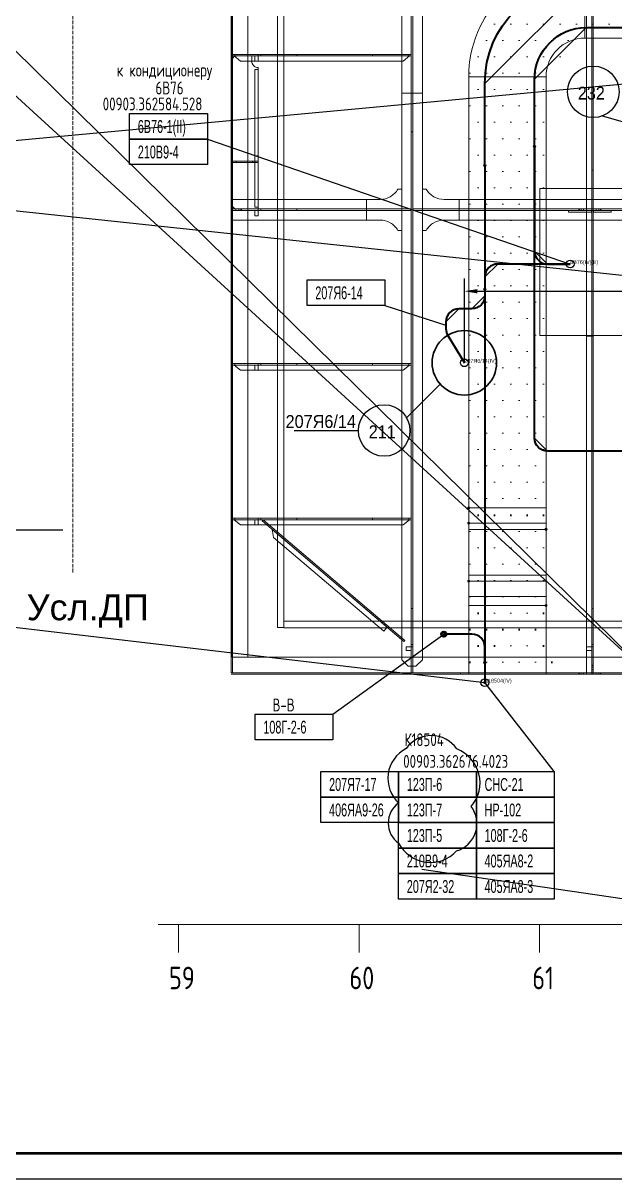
# Model space of a CAD drawing. Header units: millimetres. Extents: x -35117 to 70520, y -28859 to 27816.
# Drawn here: x -3988 to -1692, y -16166 to -11680 of the extents above; entities that cross this region are included whole.
import ezdxf

# ---------------------------------------------------------------- set-up
doc = ezdxf.new("R2010")
doc.units = ezdxf.units.MM
doc.linetypes.add('Dashed_dotted', pattern=[19.428571, 13.714286, -2.857143, 0, -2.857143])
for name, color, linetype in [('-1', 7, 'Continuous'), ('-1102', 7, 'Continuous'), ('-1109', 7, 'Continuous'), ('-1114', 7, 'Continuous'), ('-1513', 7, 'Continuous'), ('1', 7, 'Continuous'), ('CABLE', 6, 'Continuous'), ('DIMENSION', 1, 'Continuous'), ('EQUIPMENT', 7, 'Continuous'), ('FORM', 7, 'Continuous'), ('Kabeli', 7, 'Continuous'), ('KabeliError', 7, 'Continuous'), ('Выноски', 7, 'Continuous'), ('ПозицииОборудования', 7, 'Continuous'), ('ТРАССЫскрытые', 7, 'Continuous')]:
    doc.layers.add(name, color=color, linetype=linetype)
for name, color, linetype, lineweight in [('FORM1', 4, 'Continuous', 50), ('Hull', 1, 'Continuous', 40), ('Other', 3, 'Continuous', 60), ('ТРАССЫ', 7, 'Continuous', 40)]:
    doc.layers.add(name, color=color, linetype=linetype, lineweight=lineweight)
doc.styles.add('SIMPLEX', font='simplex.shx', dxfattribs={"width": 0.9, "height": 50})
doc.styles.get("Standard").update_dxf_attribs({"font": 'arial.ttf'})
doc.styles.add('Standard1', font='simplex.shx', dxfattribs={"height": 2.5})
doc.dimstyles.new('М_20 -1', dxfattribs={"dimscale": 0, "dimtxt": 50, "dimasz": 50, "dimexe": 50, "dimexo": 0, "dimgap": 25, "dimtad": 1, "dimdec": 0, "dimrnd": 5, "dimdsep": 46, "dimtxsty": 'SIMPLEX', "dimcen": 50, "dimclrd": 1, "dimclre": 1, "dimclrt": 3, "dimadec": 0, "dimazin": 0, "dimtfac": 1, "dimtdec": 0, "dimtmove": 0, "dimatfit": 3, "dimfxl": 1, "dimtolj": 1, "dimtzin": 0, "dimarcsym": 0})

# ---------------------------------------------------------------- blocks, each defined once
blk = doc.blocks.new('*D140')
at = {"layer": 'Defpoints', "color": 0, "linetype": 'Continuous'}
for p in [(-432.9, -12720.5), (-2275.9, -12998.2), (-432.9, -12998.2)]:
    blk.add_point(p, dxfattribs=at)
at = {"layer": 'DIMENSION', "color": 1, "linetype": 'Continuous', "lineweight": -2}
for p, q in [((-2275.9, -12998.2), (-2275.9, -12670.5)), ((-432.9, -12998.2), (-432.9, -12670.5)), ((-2225.9, -12720.5), (-482.9, -12720.5))]:
    blk.add_line(p, q, dxfattribs=at)
at = {"layer": 'DIMENSION', "color": 1, "linetype": 'Continuous'}
for points in [[(-2225.9, -12712.2), (-2225.9, -12728.9), (-2275.9, -12720.5)], [(-482.9, -12712.2), (-482.9, -12728.9), (-432.9, -12720.5)]]:
    blk.add_solid(points, dxfattribs=at)
at = {"layer": 'DIMENSION', "color": 3, "linetype": 'Continuous', "insert": (-1498.8, -12670.5), "char_height": 50, "attachment_point": 5, "style": 'SIMPLEX'}
blk.add_mtext('\\A1;1845', dxfattribs=at)

msp = doc.modelspace()

# ---------------------------------------------------------------- hatches: boundary and pattern name
at = {"layer": 'CABLE', "lineweight": 0}
h = msp.add_hatch(dxfattribs=at)
h.set_pattern_fill('DOTS', color=6, scale=40)
h.paths.add_polyline_path([(-1809.16, -11438.228), (-1809.16, -11738.228), (1190.84, -11738.228), (1190.84, -11438.228)])
edge = h.paths.add_edge_path()
edge.add_line((-2259.159, -11888.228), (-1959.16, -11888.228))
edge.add_arc((-1809.16, -11888.228), 150, 135.000086, 180.000063, ccw=False)
edge.add_arc((-1809.16, -11888.228), 150, 89.999937, 134.999914, ccw=False)
edge.add_line((-1809.16, -11738.228), (-1809.16, -11438.228))
edge.add_arc((-1809.16, -11888.227), 449.999, 90.000073, 135.000109)
edge.add_arc((-1809.161, -11888.228), 449.999, 134.999995, 180.000057)
h.paths.add_polyline_path([(-2259.159, -11888.228), (-2259.159, -14201.247), (-1959.16, -14201.247), (-1959.16, -11888.228)])
at = {"layer": 'ТРАССЫ'}
h = msp.add_hatch(dxfattribs=at)
h.set_pattern_fill('DOTS', color=6, scale=40)
h.paths.add_polyline_path([(-1959.16, -13644.596), (-1959.16, -13561.748), (-2259.16, -13561.748), (-2259.16, -13644.596)])
h.paths.add_polyline_path([(-1959.16, -14201.247), (-1959.16, -13846.092), (-1959.16, -14201.247), (-2259.159, -14201.247), (-2259.159, -13846.092), (-2259.159, -14201.247)])
h.paths.add_polyline_path([(-2259.159, -13349.214), (-2259.16, -13644.596)])
edge = h.paths.add_edge_path()
edge.add_line((-1959.16, -14201.247), (-2259.159, -14201.247))
edge.add_line((-2259.159, -14201.247), (-1959.16, -14201.247))
edge.add_line((-1959.16, -14201.247), (-1959.16, -13939.978))
edge.add_line((-2259.159, -14207.247), (-2259.159, -13939.978))
edge.add_line((-1831.934, -14201.247), (-2290.934, -14201.247))

# ---------------------------------------------------------------- linework, layer by layer
at = {"layer": '-1', "color": 1, "linetype": 'Dashed_dotted', "lineweight": 0}
msp.add_line((-3794.496, -13812.587), (-3794.496, -10985.851), dxfattribs=at)
at = {"layer": '-1', "color": 1, "lineweight": 0}
for p, q in [((-3464.463, -15178.045), (3102.933, -15178.045)), ((-3384.354, -15178.045), (-3384.354, -15287.42)), ((-2684.354, -15178.045), (-2684.354, -15287.42)), ((-1984.354, -15178.045), (-1984.354, -15287.42))]:
    msp.add_line(p, q, dxfattribs=at)
at = {"layer": '-1102', "color": 3, "lineweight": 0}
for p, q in [((-3180.934, -13148.247), (-3175.933, -13148.247)), ((-2290.934, -14201.247), (-2290.934, -14207.247))]:
    msp.add_line(p, q, dxfattribs=at)
at = {"layer": '-1109', "color": 1, "lineweight": 0}
for p, q in [((-1781.934, -14171.247), (-1775.933, -14171.247)), ((-1775.933, -14171.247), (-1781.934, -14171.247)), ((-1781.934, -14171.247), (-1781.934, -14173.531)), ((-1775.933, -14173.531), (-1775.933, -14171.247))]:
    msp.add_line(p, q, dxfattribs=at)
at = {"layer": '-1114', "color": 4, "lineweight": 0}
for p, q in [((-2925.933, -13001.247), (-3065.934, -13001.247)), ((-3065.934, -13007.247), (-2925.933, -13007.247)), ((-2925.933, -13007.247), (-2925.933, -13001.247)), ((-2631.934, -13007.247), (-2631.934, -13001.247)), ((-2631.934, -13001.247), (-2491.934, -13001.247)), ((-2491.934, -13007.247), (-2631.934, -13007.247)), ((-2491.934, -13001.247), (-2491.934, -13007.247)), ((-2491.934, -13001.247), (-2481.934, -13001.247)), ((-2481.934, -13007.247), (-2491.934, -13007.247)), ((-2481.934, -13001.247), (-2481.934, -13007.247)), ((-2475.933, -14207.247), (-2481.934, -14207.247)), ((-3374.353, -15178.045), (-3384.353, -15178.045)), ((-3234.353, -15178.045), (-3374.353, -15178.045))]:
    msp.add_line(p, q, dxfattribs=at)
at = {"layer": '-1513', "color": 34, "lineweight": 0}
for p, q in [((2359.32, -14141.247), (-3176.02, -14141.247)), ((-3176.02, -14141.247), (2359.32, -14141.247))]:
    msp.add_line(p, q, dxfattribs=at)
msp.add_lwpolyline([(-3116.136, -10507.547), (-3116.136, -14141.31), (-3176.136, -14141.31)], dxfattribs=at)
at = {"color": 3}
msp.add_line((-4739.773, -13646.593), (-3833.07, -13646.593), dxfattribs=at)
msp.add_lwpolyline([(-2531.184, -14862.294, 0.52056705), (-2306.108, -14892.821, 0.52056705), (-2249.684, -14719.75, 0.52056705), (-2304.995, -14496.904, 0.52056705), (-2502.192, -14495.561, 0.52056705), (-2531.024, -14707.009, 0.52056705)], format="xyb", close=True)
msp.add_lwpolyline([(-2441.487, -14963.295), (5765.419, -16165.54)])
at = {"layer": '1', "color": 3, "lineweight": 0}
msp.add_lwpolyline([(-1983.542, -12892.294), (-1983.542, -12322.295), (-1413.542, -12322.295), (-1413.542, -12892.294), (-1983.542, -12892.294)], dxfattribs=at)
at = {"layer": 'CABLE', "color": 6, "lineweight": 0}
for p, q in [((-2259.159, -11888.228), (-2259.159, -13561.748)), ((-2259.159, -11888.228), (-2259.159, -13561.748)), ((-2259.159, -13644.596), (-2259.159, -13620.925)), ((-1959.16, -13644.596), (-1959.16, -13846.092)), ((-1959.16, -13822.421), (-2259.159, -13822.421)), ((-2259.159, -13822.421), (-2259.159, -13846.092)), ((-1959.16, -13846.092), (-2259.159, -13846.092)), ((-2259.159, -13846.092), (-2259.159, -13905.269)), ((-1959.16, -13846.092), (-2259.159, -13846.092)), ((-1959.16, -13846.092), (-1959.16, -13822.421)), ((-1959.16, -13905.269), (-1959.16, -13846.092)), ((-2259.159, -13905.269), (-2259.159, -13939.978)), ((-2259.159, -13939.978), (-2259.159, -13905.269)), ((-2259.159, -13905.269), (-1959.16, -13905.269)), ((-2259.159, -13939.978), (-2259.159, -14207.247)), ((-2259.159, -14207.247), (-2259.159, -13939.978)), ((-1959.16, -13939.978), (-2259.159, -13939.978))]:
    msp.add_line(p, q, dxfattribs=at)
msp.add_lwpolyline([(-2259.159, -11888.228), (-1959.16, -11888.228, -0.19891226), (-1915.226, -11782.162, -0.19891226), (-1809.16, -11738.228), (-1809.16, -11438.228, 0.19891253), (-2127.358, -11570.03, 0.19891265), (-2259.159, -11888.228, 0.19891265)], format="xyb", dxfattribs=at)
for points in [[(-1809.16, -11438.228), (-1809.16, -11738.228), (1190.84, -11738.228), (1190.84, -11438.228), (-1809.16, -11438.228)], [(-2259.159, -13561.748), (-1959.16, -13561.748), (-1959.16, -11888.228), (-2259.159, -11888.228)], [(-1959.16, -13644.596), (-1959.16, -13561.748), (-2259.16, -13561.748), (-2259.16, -13644.596), (-1959.16, -13644.596)], [(-2259.159, -13620.925), (-2259.159, -13822.421), (-2259.159, -13846.092)], [(-1959.16, -13644.596), (-1959.16, -13620.925), (-2259.159, -13620.925)], [(-2259.159, -13846.092), (-2259.159, -13644.596), (-1959.16, -13644.596)], [(-2259.159, -13905.269), (-1959.16, -13905.269), (-1959.16, -13939.978)], [(-2259.159, -13939.978), (-1959.16, -13939.978), (-1959.16, -14207.246)]]:
    msp.add_lwpolyline(points, dxfattribs=at)
for centre in [(-2259.159, -13561.748), (-2259.159, -13620.925), (-2259.159, -13620.925), (-2259.159, -13620.925), (-2259.159, -13620.925), (-1959.16, -13644.596), (-1959.16, -13644.596), (-1959.16, -13644.596), (-1959.16, -13644.596), (-1959.16, -13644.596), (-1959.16, -13644.596), (-1959.16, -13644.596), (-1959.16, -13644.596), (-1959.16, -13644.596), (-1959.16, -13644.596), (-1959.16, -13644.596), (-2259.159, -13846.092), (-2259.159, -13846.092), (-1959.16, -13939.978)]:
    msp.add_circle(centre, 4, dxfattribs=at)
at = {"layer": 'CABLE', "color": 6, "linetype": 'Continuous', "lineweight": 50}
msp.add_circle((-2355.796, -14051.247), 8.849, dxfattribs=at)
at = {"layer": 'EQUIPMENT', "color": 2, "linetype": 'Continuous', "lineweight": 35}
msp.add_circle((-2275.933, -12998.247), 125, dxfattribs=at)
at = {"layer": 'FORM', "color": 7}
msp.add_lwpolyline([(-13163.591, -16165.54), (3636.409, -16165.54), (3636.409, -4285.54), (-13163.591, -4285.54)], close=True, dxfattribs=at)
at = {"layer": 'FORM1'}
msp.add_line((-12763.591, -16065.54), (3536.409, -16065.54), dxfattribs=at)
at = {"layer": 'Hull', "color": 86, "linetype": 'Continuous', "lineweight": 20}
for p, q in [((-3176.136, -10507.547), (-3176.136, -14141.31)), ((-3176.136, -14141.31), (-3176.136, -10507.547)), ((-3180.934, -11578.247), (-3180.934, -12334.247)), ((-3175.933, -12334.247), (-3175.933, -11578.247)), ((-3175.933, -11807.247), (-3175.933, -11801.247)), ((-3175.933, -11801.247), (-3165.934, -11801.247)), ((-3165.934, -11807.247), (-3175.933, -11807.247)), ((-3165.934, -11807.247), (-3165.934, -11801.247)), ((-3165.934, -11801.247), (-3075.933, -11801.247)), ((-3075.933, -11807.247), (-3165.934, -11807.247)), ((-3075.933, -11801.247), (-3075.933, -11807.247)), ((-3075.933, -11801.247), (-3075.933, -11807.247)), ((-3065.934, -11801.247), (-3075.933, -11801.247)), ((-3075.933, -11807.247), (-3065.934, -11807.247)), ((-3065.934, -11801.247), (-3065.934, -11807.247)), ((-2925.933, -11801.247), (-3065.934, -11801.247)), ((-3065.934, -11807.247), (-2925.933, -11807.247)), ((-2925.933, -11807.247), (-2925.933, -11801.247)), ((-2631.934, -11807.247), (-2631.934, -11801.247)), ((-2631.934, -11801.247), (-2491.934, -11801.247)), ((-2491.934, -11807.247), (-2631.934, -11807.247)), ((-2491.934, -11801.247), (-2491.934, -11807.247)), ((-2491.934, -11801.247), (-2481.934, -11801.247)), ((-2481.934, -11807.247), (-2491.934, -11807.247)), ((-2481.934, -11801.247), (-2481.934, -11807.247)), ((-3175.933, -12221.247), (-3175.933, -12215.247)), ((-3175.933, -12215.247), (-3160.933, -12215.247)), ((-3160.933, -12221.247), (-3175.933, -12221.247)), ((-3160.933, -12215.247), (-3160.933, -12221.247)), ((-3160.933, -12215.247), (-3098.254, -12215.247)), ((-3098.254, -12221.247), (-3160.933, -12221.247)), ((-3098.254, -12215.247), (-3098.254, -12221.247)), ((-3098.254, -12215.247), (-3075.933, -12215.247)), ((-3075.933, -12221.247), (-3098.254, -12221.247)), ((-3075.933, -12215.247), (-3075.933, -12221.247)), ((-3180.934, -12334.247), (-3175.933, -12334.247)), ((-3175.933, -12334.247), (-3180.934, -12334.247)), ((-3175.933, -12336.53), (-3175.933, -12334.247)), ((-3180.934, -12336.53), (-3175.933, -12336.53)), ((-3180.934, -12343.034), (-3175.933, -12343.034)), ((-3180.934, -12352.767), (-3175.933, -12352.767)), ((-3180.934, -12364.247), (-3175.933, -12364.247)), ((-3175.933, -12343.034), (-3175.933, -12336.53)), ((-3175.933, -12352.767), (-3175.933, -12343.034)), ((-3175.933, -12364.247), (-3175.933, -12352.767)), ((-3175.933, -12444.247), (-3175.933, -12364.247)), ((-2481.934, -12401.247), (-3180.934, -12401.247)), ((-3180.934, -12407.247), (-2481.934, -12407.247)), ((-3175.933, -12407.247), (-3175.933, -12401.247)), ((-3175.933, -12401.247), (-3162.539, -12401.247)), ((-3162.539, -12407.247), (-3175.933, -12407.247)), ((-3162.539, -12407.247), (-3162.539, -12401.247)), ((-3162.539, -12401.247), (-3151.185, -12401.247)), ((-3151.185, -12407.247), (-3162.539, -12407.247)), ((-3151.185, -12407.247), (-3151.185, -12401.247)), ((-3151.185, -12401.247), (-3143.598, -12401.247)), ((-3143.598, -12407.247), (-3151.185, -12407.247)), ((-3143.598, -12407.247), (-3143.598, -12401.247)), ((-3143.598, -12401.247), (-3140.934, -12401.247)), ((-3140.934, -12407.247), (-3143.598, -12407.247)), ((-3140.934, -12407.247), (-3140.934, -12401.247)), ((-3140.934, -12401.247), (-3075.933, -12401.247)), ((-3075.933, -12407.247), (-3140.934, -12407.247)), ((-3075.933, -12401.247), (-3075.933, -12407.247)), ((-3075.933, -12401.247), (-3075.933, -12407.247)), ((-3065.934, -12401.247), (-3075.933, -12401.247)), ((-3075.933, -12407.247), (-3065.934, -12407.247)), ((-3065.934, -12401.247), (-3065.934, -12407.247)), ((-2925.933, -12401.247), (-3065.934, -12401.247)), ((-3065.934, -12407.247), (-2925.933, -12407.247)), ((-2925.933, -12407.247), (-2925.933, -12401.247)), ((-2481.934, -12407.247), (-2481.934, -12401.247)), ((-2475.933, -12401.247), (-2475.933, -12407.247)), ((-1831.934, -12401.247), (-2475.933, -12401.247)), ((-2475.933, -12407.247), (-1831.934, -12407.247)), ((-1831.934, -12407.247), (-1831.934, -12401.247)), ((-1831.934, -12401.247), (-1831.934, -12407.247)), ((-1829.65, -12401.247), (-1831.934, -12401.247)), ((-1831.934, -12407.247), (-1829.65, -12407.247)), ((-1829.65, -12407.247), (-1829.65, -12401.247)), ((-1823.146, -12401.247), (-1829.65, -12401.247)), ((-1829.65, -12407.247), (-1823.146, -12407.247)), ((-1823.146, -12407.247), (-1823.146, -12401.247)), ((-1813.414, -12401.247), (-1823.146, -12401.247)), ((-1823.146, -12407.247), (-1813.414, -12407.247)), ((-1813.414, -12407.247), (-1813.414, -12401.247)), ((-1801.934, -12401.247), (-1813.414, -12401.247)), ((-1813.414, -12407.247), (-1801.934, -12407.247)), ((-1801.934, -12401.247), (-1801.934, -12407.247)), ((-1775.933, -12401.247), (-1801.934, -12401.247)), ((-1801.934, -12407.247), (-1775.933, -12407.247)), ((-1775.933, -12401.247), (-1775.933, -12407.247)), ((-1764.453, -12401.247), (-1775.933, -12401.247)), ((-1775.933, -12407.247), (-1764.453, -12407.247)), ((-1764.453, -12401.247), (-1764.453, -12407.247)), ((-1754.721, -12401.247), (-1764.453, -12401.247)), ((-1764.453, -12407.247), (-1754.721, -12407.247)), ((-1754.721, -12401.247), (-1754.721, -12407.247)), ((-1748.217, -12401.247), (-1754.721, -12401.247)), ((-1754.721, -12407.247), (-1748.217, -12407.247)), ((-1748.217, -12401.247), (-1748.217, -12407.247)), ((-1745.934, -12401.247), (-1748.217, -12401.247)), ((-1748.217, -12407.247), (-1745.934, -12407.247)), ((-1745.934, -12401.247), (-1745.934, -12407.247)), ((-1131.934, -12401.247), (-1745.934, -12401.247)), ((-1745.934, -12407.247), (-1745.934, -12401.247)), ((-1745.934, -12407.247), (-1131.934, -12407.247)), ((-3180.934, -12444.247), (-3175.933, -12444.247)), ((-3175.933, -12455.728), (-3180.934, -12455.728)), ((-3175.933, -12465.46), (-3180.934, -12465.46)), ((-3175.933, -12455.728), (-3175.933, -12444.247)), ((-3175.933, -12465.46), (-3175.933, -12455.728)), ((-3175.933, -12471.963), (-3175.933, -12465.46)), ((-3175.933, -12471.963), (-3180.934, -12471.963)), ((-3175.933, -12474.247), (-3180.934, -12474.247)), ((-3180.934, -12474.247), (-3180.934, -13148.247)), ((-3180.934, -12474.247), (-3175.933, -12474.247)), ((-3175.933, -12474.247), (-3175.933, -12471.963)), ((-3175.933, -13148.247), (-3175.933, -12474.247)), ((-3175.933, -13007.247), (-3175.933, -13001.247)), ((-3175.933, -13001.247), (-3165.934, -13001.247)), ((-3165.934, -13007.247), (-3175.933, -13007.247)), ((-3165.934, -13007.247), (-3165.934, -13001.247)), ((-3165.934, -13001.247), (-3075.933, -13001.247)), ((-3075.933, -13007.247), (-3165.934, -13007.247)), ((-3075.933, -13001.247), (-3075.933, -13007.247)), ((-3075.933, -13001.247), (-3075.933, -13007.247)), ((-3065.934, -13001.247), (-3075.933, -13001.247)), ((-3075.933, -13007.247), (-3065.934, -13007.247)), ((-3065.934, -13001.247), (-3065.934, -13007.247)), ((-3175.933, -13607.247), (-3175.933, -13601.247)), ((-3175.933, -13601.247), (-3165.934, -13601.247)), ((-3165.934, -13607.247), (-3175.933, -13607.247)), ((-3165.934, -13607.247), (-3165.934, -13601.247)), ((-3165.934, -13601.247), (-3075.933, -13601.247)), ((-3075.933, -13607.247), (-3165.934, -13607.247)), ((-3075.933, -13601.247), (-3075.933, -13607.247)), ((-3075.933, -13601.247), (-3075.933, -13607.247)), ((-3065.934, -13601.247), (-3075.933, -13601.247)), ((-3075.933, -13607.247), (-3065.934, -13607.247)), ((-3065.934, -13601.247), (-3065.934, -13607.247)), ((-2925.933, -13601.247), (-3065.934, -13601.247)), ((-3065.934, -13607.247), (-2925.933, -13607.247)), ((-2925.933, -13607.247), (-2925.933, -13601.247)), ((-2631.934, -13607.247), (-2631.934, -13601.247)), ((-2631.934, -13601.247), (-2491.934, -13601.247)), ((-2491.934, -13607.247), (-2631.934, -13607.247)), ((-2491.934, -13601.247), (-2491.934, -13607.247)), ((-2491.934, -13601.247), (-2481.934, -13601.247)), ((-2481.934, -13607.247), (-2491.934, -13607.247)), ((-2481.934, -13601.247), (-2481.934, -13607.247)), ((-2481.934, -13951.247), (-2475.933, -13951.247)), ((-2481.934, -14091.247), (-2481.934, -13951.247)), ((-2475.933, -13951.247), (-2475.933, -14091.247)), ((-1781.934, -13951.247), (-1775.933, -13951.247)), ((-1781.934, -14091.247), (-1781.934, -13951.247)), ((-1775.933, -13951.247), (-1775.933, -14091.247)), ((-2475.933, -14091.247), (-2481.934, -14091.247)), ((-2481.934, -14101.247), (-2481.934, -14091.247)), ((-2475.933, -14101.247), (-2481.934, -14101.247)), ((-2475.933, -14091.247), (-2475.933, -14101.247)), ((-1775.933, -14091.247), (-1781.934, -14091.247)), ((-1781.934, -14101.247), (-1781.934, -14091.247)), ((-1775.933, -14101.247), (-1781.934, -14101.247)), ((-1781.934, -14101.247), (-1781.934, -14171.247)), ((-1775.933, -14101.247), (-1781.934, -14101.247)), ((-1775.933, -14091.247), (-1775.933, -14101.247)), ((-1775.933, -14171.247), (-1775.933, -14101.247)), ((-1781.934, -14173.531), (-1775.933, -14173.531)), ((-1781.934, -14173.531), (-1781.934, -14180.033)), ((-1775.933, -14180.033), (-1775.933, -14173.531)), ((-3180.934, -14207.247), (2419.066, -14207.247)), ((-1831.934, -14201.247), (-2290.934, -14201.247)), ((-2290.934, -14207.247), (-1831.934, -14207.247)), ((-1871.933, -14207.247), (-1782.933, -14207.247)), ((-1831.934, -14207.247), (-1831.934, -14201.247)), ((-1831.934, -14201.247), (-1831.934, -14207.247)), ((-1829.65, -14201.247), (-1831.934, -14201.247)), ((-1831.934, -14207.247), (-1829.65, -14207.247)), ((-1829.65, -14207.247), (-1829.65, -14201.247)), ((-1823.146, -14201.247), (-1829.65, -14201.247)), ((-1829.65, -14207.247), (-1823.146, -14207.247)), ((-1823.146, -14207.247), (-1823.146, -14201.247)), ((-1813.414, -14201.247), (-1823.146, -14201.247)), ((-1823.146, -14207.247), (-1813.414, -14207.247)), ((-1813.414, -14207.247), (-1813.414, -14201.247)), ((-1801.934, -14201.247), (-1813.414, -14201.247)), ((-1813.414, -14207.247), (-1801.934, -14207.247)), ((-1800.586, -14207.247), (-1802.729, -14207.247)), ((-1801.934, -14201.247), (-1801.934, -14207.247)), ((-1775.933, -14201.247), (-1801.934, -14201.247)), ((-1801.934, -14207.247), (-1775.933, -14207.247)), ((-1796.933, -14207.247), (-1800.586, -14207.247)), ((-1780.934, -14207.247), (-1795.934, -14207.247)), ((-1781.934, -14180.033), (-1775.933, -14180.033)), ((-1781.934, -14180.033), (-1781.934, -14189.766)), ((-1781.934, -14189.766), (-1775.933, -14189.766)), ((-1781.934, -14189.766), (-1781.934, -14201.247)), ((-1781.934, -14201.247), (-1775.933, -14201.247)), ((-1774.934, -14207.247), (-1780.934, -14207.247)), ((-1775.933, -14189.766), (-1775.933, -14180.033)), ((-1775.933, -14201.247), (-1775.933, -14189.766)), ((-1775.933, -14201.247), (-1775.933, -14207.247)), ((-1764.453, -14201.247), (-1775.933, -14201.247)), ((-1775.933, -14207.247), (-1764.453, -14207.247)), ((-1774.934, -14207.247), (-1705.934, -14207.247)), ((-1764.453, -14201.247), (-1764.453, -14207.247)), ((-1754.721, -14201.247), (-1764.453, -14201.247)), ((-1764.453, -14207.247), (-1754.721, -14207.247)), ((-1754.721, -14201.247), (-1754.721, -14207.247)), ((-1748.217, -14201.247), (-1754.721, -14201.247)), ((-1754.721, -14207.247), (-1748.217, -14207.247)), ((-1748.217, -14201.247), (-1748.217, -14207.247)), ((-1745.934, -14201.247), (-1748.217, -14201.247)), ((-1748.217, -14207.247), (-1745.934, -14207.247)), ((-1745.934, -14201.247), (-1745.934, -14207.247)), ((-1131.934, -14201.247), (-1745.934, -14201.247)), ((-1745.934, -14207.247), (-1745.934, -14201.247)), ((-1745.934, -14207.247), (-1131.934, -14207.247))]:
    msp.add_line(p, q, dxfattribs=at)
for points in [[(-2518.933, -10058.247), (-2493.933, -10033.247), (-2463.934, -10033.247), (-2438.934, -10058.247), (-2438.934, -11951.247), (-2518.933, -11951.247), (-2518.933, -10058.247)], [(-2481.934, -10008.247), (-2481.934, -12101.247), (-2475.933, -12101.247), (-2475.933, -10008.247), (-2481.934, -10008.247)], [(-1781.934, -12894.247), (-1781.934, -10015.397), (-1801.934, -10039.232), (-1801.934, -12894.247), (-1781.934, -12894.247)], [(-1775.933, -10008.247), (-1775.933, -12894.247), (-1781.934, -12894.247), (-1781.934, -10008.247), (-1775.933, -10008.247)], [(318.066, -11267.733), (288.426, -11267.732), (2359.246, -11267.748), (2359.121, -14141.216), (-3116.269, -14141.265), (-3116.269, -10157.28), (318.066, -10157.33), (318.066, -10507.331), (-475.325, -10507.348), (-475.325, -10851.537), (318.066, -10851.475), (318.066, -11267.733)], [(-3175.933, -11801.247), (-2481.934, -11801.247), (-2481.934, -11807.247), (-3175.933, -11807.247), (-3175.933, -11801.247)], [(-2489.084, -11807.247), (-3168.783, -11807.247), (-3144.948, -11827.247), (-2512.919, -11827.247), (-2489.084, -11807.247)], [(-3075.933, -11807.247), (-3075.933, -11827.247), (-3089.325, -11827.247), (-3089.325, -11807.247), (-3075.933, -11807.247)], [(-3075.933, -11859.397), (-3075.933, -12394.097), (-3089.325, -12394.097), (-3089.325, -11859.397), (-3075.933, -11859.397)], [(-2518.933, -11951.247), (-2438.934, -11951.247), (-2438.934, -14151.247), (-2463.934, -14176.247), (-2493.933, -14176.247), (-2518.933, -14151.247), (-2518.933, -11951.247)], [(-2481.934, -14201.247), (-2481.934, -12101.247), (-2475.933, -12101.247), (-2475.933, -14201.247), (-2481.934, -14201.247)], [(-3075.933, -12195.247), (-3075.933, -12215.247), (-3089.325, -12215.247), (-3089.325, -12195.247), (-3075.933, -12195.247)], [(-1775.933, -12251.247), (-1775.933, -12401.247), (-1781.934, -12401.247), (-1781.934, -12251.247), (-1775.933, -12251.247)], [(-3180.934, -12334.247), (-3180.934, -12475.735)], [(-2655.934, -12364.247), (-2655.934, -12444.247), (-3180.934, -12444.247)], [(-3180.934, -12364.247), (-2655.934, -12364.247)], [(-2295.934, -12364.247), (-2295.934, -12444.247), (-555.934, -12444.247), (-555.934, -12364.247), (-2295.934, -12364.247)], [(-3075.933, -12407.247), (-3075.933, -12427.247), (-3089.325, -12427.247), (-3089.325, -12407.247), (-3075.933, -12407.247)], [(-1871.933, -12407.247), (-1782.933, -12407.247), (-1782.933, -12413.247), (-1871.933, -12413.247), (-1871.933, -12407.247)], [(-1774.934, -12407.247), (-1705.934, -12407.247), (-1705.934, -12413.247), (-1774.934, -12413.247), (-1774.934, -12407.247)], [(-1781.934, -14207.246), (-1781.934, -12894.247), (-1801.934, -12894.247), (-1801.934, -14207.246)], [(-1781.934, -14207.246), (-1781.934, -12894.247), (-1775.933, -12894.247)], [(-1775.933, -12894.247), (-1775.933, -14207.246)], [(-3175.933, -13001.247), (-2481.934, -13001.247), (-2481.934, -13007.247), (-3175.933, -13007.247), (-3175.933, -13001.247)], [(-2489.084, -13007.247), (-3168.783, -13007.247), (-3144.948, -13027.247), (-2512.919, -13027.247), (-2489.084, -13007.247)], [(-3075.933, -13007.247), (-3075.933, -13027.247), (-3089.325, -13027.247), (-3089.325, -13007.247), (-3075.933, -13007.247)], [(-3180.934, -14201.247), (-3180.934, -13148.247), (-3175.933, -13148.247), (-3175.933, -14201.247), (-3180.934, -14201.247)], [(-3175.933, -13601.247), (-2481.934, -13601.247), (-2481.934, -13607.247), (-3175.933, -13607.247), (-3175.933, -13601.247)], [(-2489.084, -13607.247), (-3168.783, -13607.247), (-3144.948, -13627.247), (-2512.919, -13627.247), (-2489.084, -13607.247)], [(-3075.933, -13607.247), (-3075.933, -13627.247), (-3089.325, -13627.247), (-3089.325, -13607.247), (-3075.933, -13607.247)], [(-3057.028, -13607.247), (-2506.934, -14075.414), (-2510.823, -14079.984), (-3060.917, -13611.816), (-3057.028, -13607.247)], [(-2575.553, -14024.893), (-3021.203, -13645.616), (-3016.014, -13676.295), (-2588.516, -14040.125), (-2575.553, -14024.893)], [(-2481.934, -14101.247), (-2501.934, -14101.247), (-2501.934, -14114.639), (-2481.934, -14114.639), (-2481.934, -14101.247)], [(-2475.933, -14201.247), (-2475.933, -14101.247), (-2481.934, -14101.247), (-2481.934, -14201.247), (-2475.933, -14201.247)], [(-1781.934, -14101.247), (-1801.934, -14101.247), (-1801.934, -14114.639), (-1781.934, -14114.639), (-1781.934, -14101.247)], [(2359.32, -14201.248), (-3176.02, -14201.247), (-3176.02, -14141.247)], [(-3180.934, -14201.247), (-2290.934, -14201.247), (-2290.934, -14207.247), (-3180.934, -14207.247)]]:
    msp.add_lwpolyline(points, dxfattribs=at)
for points in [[(-3175.933, -11817.247), (-3175.933, -12391.247), (-3165.934, -12401.247), (-3075.933, -12401.247), (-3075.933, -11852.247, -0.19890708), (-3093.611, -11844.924, -0.19891743), (-3100.933, -11827.247), (-3100.933, -11807.247), (-3165.934, -11807.247), (-3175.933, -11817.247)], [(-2603.216, -12364.247, 0.13165218), (-2563.216, -12353.529, 0.13165264), (-2533.934, -12324.247), (-2518.933, -12324.247), (-2518.933, -12484.247), (-2533.934, -12484.247, 0.13165092), (-2563.216, -12454.965, 0.13165218), (-2603.216, -12444.247), (-2655.934, -12444.247), (-2655.934, -12364.247), (-2603.216, -12364.247)], [(-2354.651, -12364.247, -0.13165218), (-2394.651, -12353.529, -0.13165264), (-2423.934, -12324.247), (-2438.934, -12324.247), (-2438.934, -12484.247), (-2423.934, -12484.247, -0.13165092), (-2394.651, -12454.965, -0.13165218), (-2354.651, -12444.247), (-2295.934, -12444.247), (-2295.934, -12364.247), (-2354.651, -12364.247)]]:
    msp.add_lwpolyline(points, format="xyb", dxfattribs=at)
at = {"layer": 'Kabeli', "color": 231}
for points in [[(-3.719, -10208.955), (-4.053, -10209.145), (-4.053, -11463.935), (-54.053, -11513.935), (-54.053, -11513.935), (-54.053, -11513.935), (-149.354, -11513.935), (-249.354, -11513.935), (-329.152, -11513.935), (-429.019, -11513.935), (-1732.196, -11513.935), (-1796.644, -11513.935), (-2196.644, -11913.935), (-2196.644, -12232.065), (-2196.644, -12232.065), (-2196.644, -12712.41), (-2196.644, -14162.096), (-2196.644, -14239.448), (-2196.644, -14239.448)], [(-3.719, -10208.955), (-4.053, -10209.145), (-4.053, -11463.935), (-54.053, -11513.935), (-54.053, -11513.935), (-54.053, -11513.935), (-149.354, -11513.935), (-249.354, -11513.935), (-329.152, -11513.935), (-429.019, -11513.935), (-1732.196, -11513.935), (-1796.644, -11513.935), (-2196.644, -11913.935), (-2196.644, -12232.065), (-2196.644, -12232.065), (-2196.644, -12712.41), (-2196.644, -14162.096), (-2196.644, -14239.448), (-2196.644, -14239.448)], [(-2275.933, -12998.247), (-2275.933, -12998.247), (-2340.239, -12891.929), (-2347.456, -12866.052), (-2347.456, -12838.806), (-2297.456, -12788.806), (-2246.644, -12788.806), (-2196.644, -12738.806), (-2196.644, -12712.41), (-2196.644, -12712.41), (-2196.644, -12232.065), (-2196.644, -12232.065), (-2196.644, -11913.935), (-1796.644, -11513.935)], [(-304.407, -12172.688), (-304.407, -12172.688), (-329.019, -12172.688), (-379.019, -12122.688), (-379.019, -11944.323), (-379.019, -11662.486), (-379.019, -11662.486), (-379.019, -11563.935), (-429.019, -11513.935), (-429.019, -11513.935), (-429.019, -11513.935), (-1732.196, -11513.935), (-1796.644, -11513.935), (-2196.644, -11913.935), (-2196.644, -12232.065), (-2196.644, -12232.065), (-2196.644, -12712.41), (-2196.644, -14162.096), (-2196.644, -14239.448), (-2196.644, -14239.448)], [(-304.407, -12172.688), (-304.407, -12172.688), (-329.019, -12172.688), (-379.019, -12122.688), (-379.019, -11944.323), (-379.019, -11662.486), (-379.019, -11662.486), (-379.019, -11563.935), (-429.019, -11513.935), (-429.019, -11513.935), (-429.019, -11513.935), (-1732.196, -11513.935), (-1796.644, -11513.935), (-2196.644, -11913.935), (-2196.644, -12232.065), (-2196.644, -12232.065), (-2196.644, -12712.41), (-2196.644, -14162.096), (-2196.644, -14239.448), (-2196.644, -14239.448)], [(-1865.362, -12614.94), (-1865.362, -12614.94), (-2146.644, -12614.94), (-2196.644, -12664.94), (-2196.644, -12712.41), (-2196.644, -14162.096), (-2196.644, -14239.448), (-2196.644, -14239.448), (-2196.644, -14239.448)]]:
    msp.add_lwpolyline(points, dxfattribs=at)
at = {"layer": 'Kabeli', "color": 5}
for points in [[(1638.439, -11311.73), (1638.105, -11311.92), (1638.105, -11647.325), (1588.105, -11697.325), (755.511, -11697.325), (503.318, -11697.325), (503.318, -11697.325), (-1235.032, -11697.325), (-1235.032, -11697.325), (-1335.032, -11697.325), (-1515.958, -11697.325), (-1515.958, -11697.325), (-1803.55, -11697.325), (-2003.55, -11897.325), (-2003.55, -12158.301), (-2003.55, -13290.999), (-1953.55, -13340.999), (-1578.263, -13340.999), (-1528.263, -13390.999), (-1528.263, -14001.247), (-1528.263, -14239.448), (-1528.263, -14239.448)], [(1638.439, -11311.73), (1638.105, -11311.92), (1638.105, -11647.325), (1588.105, -11697.325), (755.511, -11697.325), (503.318, -11697.325), (503.318, -11697.325), (-1235.032, -11697.325), (-1235.032, -11697.325), (-1335.032, -11697.325), (-1515.958, -11697.325), (-1515.958, -11697.325), (-1803.55, -11697.325), (-2003.55, -11897.325), (-2003.55, -12158.301), (-2003.55, -13290.999), (-1953.55, -13340.999), (-1578.263, -13340.999), (-1528.263, -13390.999), (-1528.263, -14001.247), (-1528.263, -14239.448), (-1528.263, -14239.448)], [(2269.961, -13360.496), (855.511, -13360.496), (805.511, -13310.496), (805.511, -11747.325), (755.511, -11697.325), (755.511, -11697.325), (755.511, -11697.325), (503.318, -11697.325), (503.318, -11697.325), (-1235.032, -11697.325), (-1235.032, -11697.325), (-1335.032, -11697.325), (-1515.958, -11697.325), (-1515.958, -11697.325), (-1803.55, -11697.325), (-2003.55, -11897.325), (-2003.55, -12158.301), (-2003.55, -13290.999), (-1953.55, -13340.999), (-1578.263, -13340.999), (-1528.263, -13390.999), (-1528.263, -14001.247), (-1528.263, -14239.448), (-1528.263, -14239.448)], [(-1431.753, -12172.225), (-1431.753, -12172.225), (-1335.032, -12172.225), (-1285.032, -12122.225), (-1285.032, -12095.143), (-1285.032, -12095.143), (-1285.032, -11747.325), (-1335.032, -11697.325), (-1335.032, -11697.325), (-1335.032, -11697.325), (-1515.958, -11697.325), (-1515.958, -11697.325), (-1803.55, -11697.325), (-2003.55, -11897.325), (-2003.55, -12158.301), (-2003.55, -13290.999), (-1953.55, -13340.999), (-1578.263, -13340.999), (-1528.263, -13390.999), (-1528.263, -14001.247), (-1528.263, -14239.448), (-1528.263, -14239.448)], [(-1257.428, -14051.057), (-1257.762, -14051.247), (-1478.263, -14051.247), (-1528.263, -14001.247), (-1528.263, -14001.247), (-1528.263, -14001.247), (-1528.263, -13390.999), (-1578.263, -13340.999), (-1953.55, -13340.999), (-2003.55, -13290.999), (-2003.55, -12158.301), (-2003.55, -11897.325), (-1803.55, -11697.325), (-1515.958, -11697.325), (-1515.958, -11697.325), (-1335.032, -11697.325), (-1235.032, -11697.325), (-1235.032, -11697.325), (503.318, -11697.325), (503.318, -11697.325), (755.511, -11697.325), (1588.105, -11697.325)], [(-1257.428, -14051.057), (-1257.762, -14051.247), (-1478.263, -14051.247), (-1528.263, -14001.247), (-1528.263, -14001.247), (-1528.263, -14001.247), (-1528.263, -13390.999), (-1578.263, -13340.999), (-1953.55, -13340.999), (-2003.55, -13290.999), (-2003.55, -12158.301), (-2003.55, -11897.325), (-1803.55, -11697.325), (-1515.958, -11697.325), (-1515.958, -11697.325), (-1335.032, -11697.325), (-1235.032, -11697.325), (-1235.032, -11697.325), (503.318, -11697.325), (503.318, -11697.325), (755.511, -11697.325), (1588.105, -11697.325)], [(-1865.362, -12614.94), (-1865.362, -12614.94), (-1953.55, -12614.94), (-2003.55, -12564.94), (-2003.55, -12158.301), (-2003.55, -12158.301), (-2003.55, -11897.325), (-1803.55, -11697.325), (-1515.958, -11697.325), (-1515.958, -11697.325), (-1335.032, -11697.325), (-1235.032, -11697.325), (-1235.032, -11697.325), (503.318, -11697.325), (503.318, -11697.325), (755.511, -11697.325), (755.511, -11697.325), (755.511, -11697.325), (805.511, -11747.325), (805.511, -13310.496), (855.511, -13360.496), (2269.961, -13360.496)]]:
    msp.add_lwpolyline(points, dxfattribs=at)
at = {"layer": 'Kabeli', "color": 2}
msp.add_circle((-2003.55, -12158.301), 4, dxfattribs=at)
at = {"layer": 'Kabeli', "color": 6}
for centre in [(-2196.644, -12232.065), (-2196.644, -12232.065), (-2196.644, -12232.065), (-2196.644, -12232.065), (-2196.644, -12712.41), (-2196.644, -12712.41), (-2196.644, -14162.096), (-2196.644, -14162.096), (-2196.644, -14239.448), (-2196.644, -14239.448)]:
    msp.add_circle(centre, 4, dxfattribs=at)
at = {"layer": 'KabeliError', "color": 5}
for points in [[(-9021.821, -6858.229), (-1528.263, -14239.448)], [(-9517.265, -6929.53), (-1528.263, -14239.448)], [(-9517.265, -6929.53), (-1528.263, -14239.448)]]:
    msp.add_lwpolyline(points, dxfattribs=at)
at = {"layer": 'KabeliError', "color": 231}
for points in [[(-5386.639, -12261.815), (2643.004, -11513.935)], [(-5386.639, -12261.815), (1534.066, -12998.247)], [(-9980.926, -13322.651), (-2196.644, -14239.448)]]:
    msp.add_lwpolyline(points, dxfattribs=at)
at = {"layer": 'Other', "color": 5, "linetype": 'Continuous', "lineweight": 18}
for p, q in [((-3000.955, -10284.4), (-3000.955, -14026.203)), ((-2975.955, -14026.203), (-2975.955, -10284.4)), ((-3000.955, -14026.203), (-2975.955, -14026.203)), ((-3000.955, -14026.205), (-2975.955, -14026.205)), ((2217.803, -14001.237), (-2975.948, -14001.238)), ((-2975.948, -14001.238), (-2975.948, -14026.238)), ((-2975.948, -14026.238), (2217.803, -14026.237))]:
    msp.add_line(p, q, dxfattribs=at)
at = {"layer": 'Выноски', "color": 1}
for points in [[(-3574.717, -12130.189), (-3574.717, -12031.189), (-3273.08, -12031.189), (-3273.08, -12130.189), (-3574.717, -12130.189)], [(-3574.717, -12229.189), (-3574.717, -12130.189), (-3273.08, -12130.189), (-3273.08, -12229.189), (-3574.717, -12229.189)], [(-3273.08, -12130.189), (-1865.362, -12614.94)], [(-2886.209, -12775.556), (-2886.209, -12676.556), (-2584.571, -12676.556), (-2584.571, -12775.556), (-2886.209, -12775.556)], [(-2584.571, -12775.556), (-2347.456, -12852.429)], [(-2786.154, -14362.257), (-2355.796, -14051.247)], [(-1927.909, -14584.706), (-2196.644, -14239.448)], [(-3087.791, -14461.257), (-3087.791, -14362.257), (-2786.154, -14362.257), (-2786.154, -14461.257), (-3087.791, -14461.257)], [(-2832.821, -14683.706), (-2832.821, -14584.706), (-2531.184, -14584.706), (-2531.184, -14683.706), (-2832.821, -14683.706)], [(-2531.184, -14683.706), (-2531.184, -14584.706), (-2229.546, -14584.706), (-2229.546, -14683.706), (-2531.184, -14683.706)], [(-2229.546, -14683.706), (-2229.546, -14584.706), (-1927.909, -14584.706), (-1927.909, -14683.706), (-2229.546, -14683.706)], [(-2832.821, -14782.706), (-2832.821, -14683.706), (-2531.184, -14683.706), (-2531.184, -14782.706), (-2832.821, -14782.706)], [(-2531.184, -14782.706), (-2531.184, -14683.706), (-2229.546, -14683.706), (-2229.546, -14782.706), (-2531.184, -14782.706)], [(-2229.546, -14782.706), (-2229.546, -14683.706), (-1927.909, -14683.706), (-1927.909, -14782.706), (-2229.546, -14782.706)], [(-2531.184, -14881.706), (-2531.184, -14782.706), (-2229.546, -14782.706), (-2229.546, -14881.706), (-2531.184, -14881.706)], [(-2229.546, -14881.706), (-2229.546, -14782.706), (-1927.909, -14782.706), (-1927.909, -14881.706), (-2229.546, -14881.706)], [(-2531.184, -14980.706), (-2531.184, -14881.706), (-2229.546, -14881.706), (-2229.546, -14980.706), (-2531.184, -14980.706)], [(-2229.546, -14980.706), (-2229.546, -14881.706), (-1927.909, -14881.706), (-1927.909, -14980.706), (-2229.546, -14980.706)], [(-2531.184, -15079.706), (-2531.184, -14980.706), (-2229.546, -14980.706), (-2229.546, -15079.706), (-2531.184, -15079.706)], [(-2229.546, -15079.706), (-2229.546, -14980.706), (-1927.909, -14980.706), (-1927.909, -15079.706), (-2229.546, -15079.706)]]:
    msp.add_lwpolyline(points, dxfattribs=at)
at = {"layer": 'ПозицииОборудования', "color": 1}
msp.add_line((-2936.685, -13261.155), (-2687.104, -13261.155), dxfattribs=at)
for points in [[(-1740.979, -12040.303), (-1446.423, -12124.425)], [(-2500.283, -13211.536), (-2369.459, -13081.18)]]:
    msp.add_lwpolyline(points, dxfattribs=at)
for centre in [(-1775.933, -11946.611), (-2587.104, -13261.155)]:
    msp.add_circle(centre, 100, dxfattribs=at)
at = {"layer": 'ТРАССЫ', "color": 6}
for points in [[(-2196.644, -12232.065), (-2196.644, -12232.065), (-2196.644, -12232.065), (-2196.644, -11913.935, -0.41421356), (-1796.644, -11513.935), (167.901, -11513.935)], [(-1865.362, -12614.94), (-2146.644, -12614.94, 0.41421356), (-2196.644, -12664.94), (-2196.644, -14239.448)], [(-2196.644, -12712.41), (-2196.644, -12738.806, -0.41421356), (-2246.644, -12788.806), (-2297.456, -12788.806, 0.41421356), (-2347.456, -12838.806), (-2347.456, -12866.052, 0.13683774), (-2340.239, -12891.929), (-2275.933, -12998.247)], [(-2196.644, -14162.096), (-2196.644, -14101.247, 0.41421356), (-2246.644, -14051.247), (-2355.796, -14051.247)]]:
    msp.add_lwpolyline(points, format="xyb", dxfattribs=at)
at = {"layer": 'ТРАССЫ', "color": 2, "ltscale": 200}
for points in [[(-1528.263, -14239.448), (-1528.263, -13390.999, 0.41421356), (-1578.263, -13340.999), (-1953.55, -13340.999, -0.41421356), (-2003.55, -13290.999), (-2003.55, -11897.325, -0.41421356), (-1803.55, -11697.325), (-1515.958, -11697.325)], [(-2003.55, -12158.301), (-2003.55, -12564.94, 0.41421356), (-1953.55, -12614.94), (-1865.362, -12614.94)]]:
    msp.add_lwpolyline(points, format="xyb", dxfattribs=at)
at = {"layer": 'ТРАССЫ', "color": 6}
msp.add_lwpolyline([(-2196.644, -12232.065), (-2196.644, -14239.448)], dxfattribs=at)
at = {"layer": 'ТРАССЫскрытые', "color": 52}
msp.add_circle((-1865.362, -12614.94), 15, dxfattribs=at)
at = {"layer": 'ТРАССЫскрытые', "color": 6}
for centre in [(-2275.933, -12998.247), (-2196.644, -14239.448)]:
    msp.add_circle(centre, 15, dxfattribs=at)

# ---------------------------------------------------------------- texts
at = {"color": 4}
msp.add_text('Усл.ДП', height=100, dxfattribs=at).set_placement((-3973.856, -13997.411))
at = {"ltscale": 7, "style": 'Standard1', "width": 0.75}
for s, p in [('59', (-3421.792, -15429.608)), ('60', (-2721.792, -15429.608)), ('61', (-2012.386, -15429.608))]:
    msp.add_text(s, height=87.5, dxfattribs=at).set_placement(p)
at = {"layer": 'FORM', "color": 3, "style": 'Standard1', "width": 0.7}
for s, p in [('к кондиционеру', (-3624.129, -11887.224)), ('6В76', (-3474.29, -11956.726)), ('00903.362584.528', (-3678.918, -12018.709)), ('В-В', (-3020.306, -14351.314)), ('К18504', (-2508.263, -14486.16)), ('00903.362676.4023', (-2513.353, -14570.234))]:
    msp.add_text(s, height=50, dxfattribs=at).set_placement(p)
at = {"layer": 'Выноски', "color": 3, "width": 0.6}
for s, p in [('6В76-1(II)', (-3542.717, -12106.189)), ('210В9-4', (-3542.717, -12205.189)), ('207Я6-14', (-2854.209, -12751.556)), ('108Г-2-6', (-3055.791, -14437.257)), ('207Я7-17', (-2800.821, -14659.706)), ('123П-6', (-2499.184, -14659.706)), ('СНС-21', (-2197.546, -14659.706)), ('406ЯА9-26', (-2800.821, -14758.706)), ('123П-7', (-2499.184, -14758.706)), ('НР-102', (-2197.546, -14758.706)), ('123П-5', (-2499.184, -14857.706)), ('108Г-2-6', (-2197.546, -14857.706)), ('210В9-4', (-2499.184, -14956.706)), ('405ЯА8-2', (-2197.546, -14956.706)), ('207Я2-32', (-2499.184, -15055.706)), ('405ЯА8-3', (-2197.546, -15055.706))]:
    msp.add_text(s, height=50, dxfattribs=at).set_placement(p)
at = {"layer": 'ПозицииОборудования', "color": 3, "width": 0.9}
for s, p in [('232', (-1835.933, -11976.611)), ('207Я6/14', (-2969.415, -13251.155)), ('211', (-2647.104, -13291.155))]:
    msp.add_text(s, height=50, dxfattribs=at).set_placement(p)
at = {"layer": 'ТРАССЫскрытые', "color": 52}
msp.add_text('6В76(IV)(II)', height=15, dxfattribs=at).set_placement((-1865.362, -12614.94))
at = {"layer": 'ТРАССЫскрытые', "color": 6}
for s, p in [('207Я6/14(IV)', (-2275.933, -12998.247)), ('К18504(IV)', (-2196.644, -14239.448))]:
    msp.add_text(s, height=15, dxfattribs=at).set_placement(p)

# ---------------------------------------------------------------- dimensions: what is measured, and where the dimension line sits
at = {"layer": 'DIMENSION', "color": 1, "linetype": 'Continuous'}
dim = msp.add_linear_dim(base=(-432.933, -12720.541), p1=(-2275.933, -12998.247), p2=(-432.933, -12998.247), dimstyle='М_20 -1', override={"dimscale": 1}, dxfattribs=at)
dim.commit()
dim.dimension.update_dxf_attribs({"geometry": '*D140', "text_midpoint": (-1498.823, -12720.541), "dimtype": 160})

doc.saveas('drawing.dxf')
